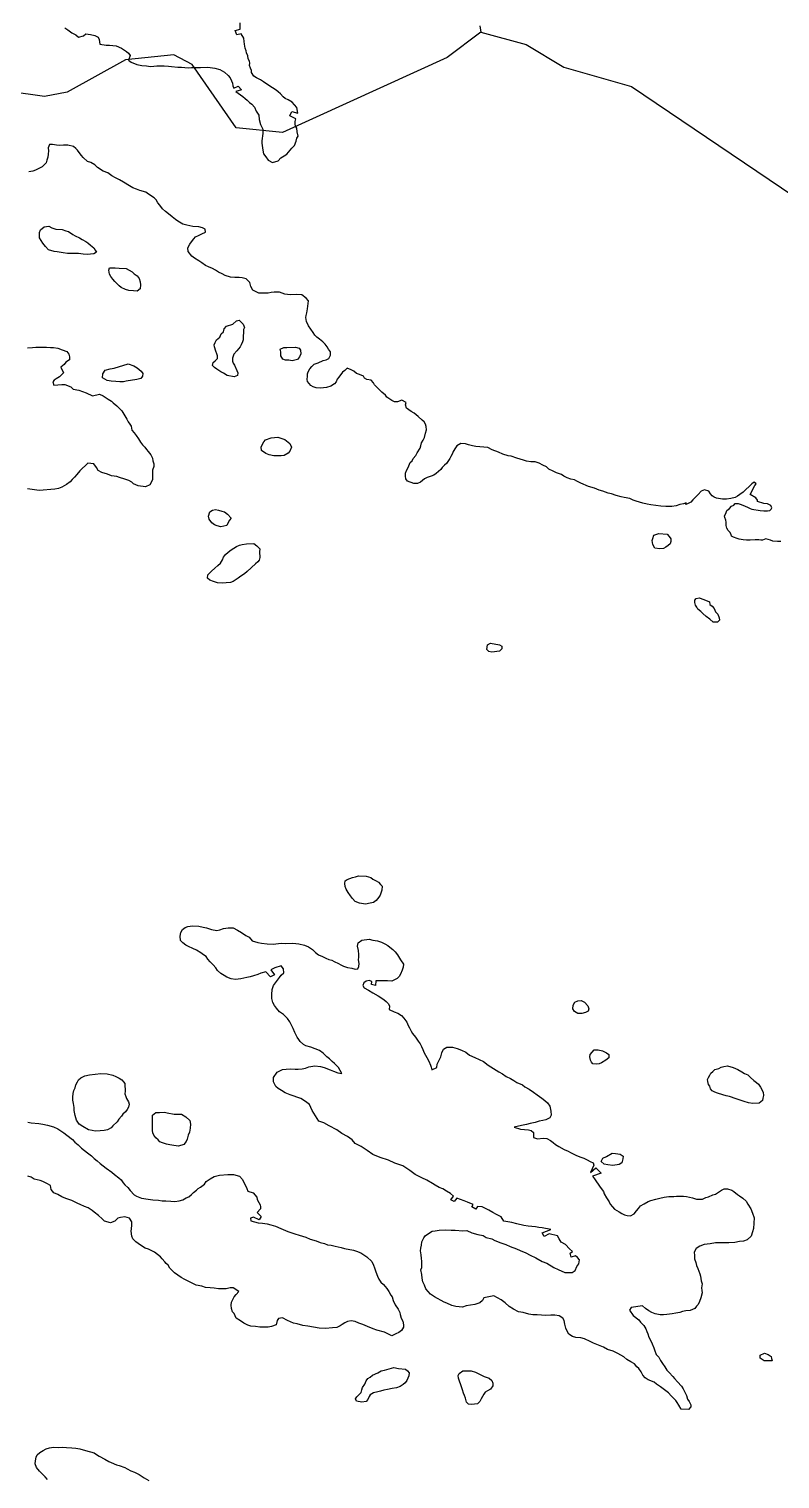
# Model space of a CAD drawing. Header units: metres. Extents: x 13.21 to 19.52, y 42.14 to 46.62.
# Drawn here: x 15.6549 to 15.7316, y 43.6632 to 43.8114 of the extents above; entities that cross this region are included whole.
import ezdxf

# ---------------------------------------------------------------- set-up
doc = ezdxf.new("R2010")
doc.units = ezdxf.units.M
doc.header["$MEASUREMENT"] = 0
doc.layers.add('CESTE', color=5, linetype='Continuous')
doc.layers.add('hr', color=9, linetype='Continuous')

msp = doc.modelspace()

# ---------------------------------------------------------------- linework, layer by layer
at = {"layer": 'CESTE'}
msp.add_line((15.70094, 43.81172), (15.70105, 43.81105), dxfattribs=at)
for points in [[(15.70105, 43.81105), (15.69761, 43.80846), (15.68079, 43.8008), (15.67606, 43.80127), (15.67155, 43.80777), (15.66968, 43.80873), (15.66476, 43.80823), (15.6588, 43.80494), (15.65647, 43.80449), (15.64924, 43.80551), (15.64532, 43.80336), (15.64156, 43.80407)], [(15.70105, 43.81105), (15.70567, 43.80981), (15.70953, 43.80749), (15.71642, 43.80552), (15.73813, 43.79083), (15.763, 43.77898), (15.7711, 43.76994), (15.78167, 43.76535), (15.78418, 43.76499), (15.79051, 43.76763), (15.79782, 43.7687), (15.80494, 43.76719), (15.81731, 43.76708), (15.82539, 43.76286), (15.82772, 43.76245), (15.83268, 43.76299), (15.83702, 43.76471), (15.84446, 43.76612)]]:
    msp.add_lwpolyline(points, dxfattribs=at)
at = {"layer": 'hr'}
for points in [[(15.65855, 43.8115), (15.65887, 43.81129), (15.65927, 43.81099), (15.65966, 43.81079), (15.65994, 43.81056), (15.66045, 43.8107), (15.6607, 43.81088), (15.66117, 43.81083), (15.66162, 43.81072), (15.66194, 43.81056), (15.66206, 43.81031), (15.6621, 43.81006), (15.66213, 43.80983), (15.66276, 43.80974), (15.66311, 43.80973), (15.66378, 43.80965), (15.66435, 43.80942), (15.66486, 43.80908), (15.66505, 43.80891), (15.66524, 43.80867), (15.66505, 43.80821), (15.66534, 43.808), (15.66591, 43.80777), (15.66642, 43.80766), (15.66689, 43.80762), (15.6673, 43.80755), (15.66765, 43.80759), (15.66794, 43.80762), (15.66871, 43.80761), (15.66914, 43.80759), (15.66946, 43.80755), (15.6701, 43.80748), (15.67048, 43.8075), (15.67114, 43.80741), (15.67149, 43.80745), (15.67204, 43.80746), (15.67241, 43.80746), (15.67314, 43.80748), (15.67387, 43.80737), (15.67438, 43.80726), (15.67485, 43.80696), (15.67523, 43.80664), (15.67545, 43.80639), (15.67559, 43.80609), (15.67568, 43.80584), (15.67572, 43.80558), (15.67581, 43.80533), (15.67625, 43.80554), (15.6766, 43.80517), (15.67603, 43.80501), (15.67672, 43.80449), (15.67698, 43.80428), (15.67718, 43.80413), (15.6774, 43.80387), (15.67765, 43.80369), (15.67793, 43.80341), (15.6781, 43.80298), (15.67838, 43.80257), (15.67841, 43.80213), (15.67854, 43.80163), (15.67876, 43.80115), (15.67877, 43.8007), (15.67867, 43.79996), (15.67867, 43.79971), (15.67874, 43.79925), (15.67876, 43.79902), (15.67883, 43.79863), (15.67909, 43.79831), (15.67933, 43.79799), (15.67975, 43.79774), (15.68035, 43.7979), (15.6806, 43.79822), (15.68096, 43.79843), (15.68124, 43.79861), (15.68139, 43.7988), (15.68175, 43.79921), (15.682, 43.79948), (15.68219, 43.79992), (15.68226, 43.80022), (15.68238, 43.80044), (15.68229, 43.80088), (15.68226, 43.80124), (15.68212, 43.80147), (15.68206, 43.8017), (15.68209, 43.80193), (15.68215, 43.80222), (15.68152, 43.8025), (15.68174, 43.80294), (15.68235, 43.80278), (15.68225, 43.80337), (15.68178, 43.8039), (15.68136, 43.80415), (15.68107, 43.80428), (15.68085, 43.80447), (15.68057, 43.80476), (15.68035, 43.80495), (15.68012, 43.80515), (15.67977, 43.80538), (15.67917, 43.80575), (15.67885, 43.806), (15.67853, 43.80618), (15.67813, 43.80639), (15.67784, 43.80657), (15.67761, 43.80694), (15.67761, 43.80715), (15.67752, 43.80737), (15.67742, 43.80764), (15.67746, 43.80788), (15.67742, 43.8081), (15.67729, 43.80833), (15.67723, 43.80863), (15.6771, 43.80895), (15.67708, 43.80916), (15.67698, 43.80941), (15.67691, 43.80982), (15.67688, 43.81009), (15.67682, 43.81045), (15.67656, 43.8109), (15.67611, 43.81078), (15.67596, 43.81122), (15.67647, 43.81137), (15.67646, 43.81202)], [(15.73169, 43.75903), (15.73132, 43.75903), (15.73085, 43.75907), (15.73062, 43.75917), (15.73015, 43.75931), (15.72981, 43.75915), (15.72962, 43.75915), (15.72944, 43.75918), (15.72906, 43.75918), (15.72854, 43.75915), (15.72816, 43.75916), (15.72783, 43.75919), (15.72741, 43.75926), (15.72722, 43.75933), (15.72684, 43.75947), (15.72665, 43.75958), (15.72661, 43.75975), (15.72647, 43.75999), (15.72629, 43.76016), (15.72615, 43.7604), (15.7261, 43.76067), (15.72611, 43.76101), (15.72606, 43.76122), (15.72597, 43.76146), (15.72593, 43.76163), (15.72607, 43.7619), (15.72617, 43.76218), (15.72645, 43.76241), (15.72665, 43.76262), (15.72688, 43.76275), (15.72703, 43.76289), (15.72731, 43.76289), (15.72754, 43.76285), (15.72797, 43.76268), (15.72834, 43.7625), (15.72853, 43.7624), (15.72872, 43.76233), (15.72957, 43.76219), (15.72994, 43.76215), (15.73032, 43.76215), (15.73055, 43.76218), (15.7307, 43.76232), (15.73075, 43.76246), (15.73066, 43.7627), (15.73052, 43.76276), (15.73033, 43.76287), (15.72995, 43.7629), (15.72929, 43.76311), (15.72929, 43.76325), (15.72911, 43.76349), (15.72854, 43.76382), (15.72902, 43.76473), (15.72915, 43.76491), (15.72895, 43.76507), (15.7287, 43.76493), (15.72782, 43.76405), (15.72749, 43.76384), (15.72724, 43.76365), (15.72702, 43.76352), (15.72658, 43.76342), (15.72613, 43.76334), (15.72572, 43.76336), (15.72512, 43.76345), (15.72487, 43.76354), (15.72465, 43.7637), (15.72451, 43.76391), (15.72433, 43.76416), (15.72389, 43.7643), (15.72354, 43.76418), (15.72325, 43.76381), (15.72297, 43.76354), (15.72268, 43.76329), (15.72249, 43.76305), (15.7222, 43.76289), (15.72199, 43.76282), (15.72201, 43.76298), (15.72172, 43.76288), (15.72137, 43.76282), (15.72098, 43.76268), (15.72055, 43.76261), (15.71994, 43.76259), (15.71943, 43.76265), (15.7189, 43.7627), (15.71839, 43.76277), (15.71804, 43.76284), (15.7176, 43.76293), (15.7169, 43.76316), (15.71658, 43.76325), (15.71624, 43.76341), (15.71567, 43.76351), (15.71538, 43.76359), (15.71487, 43.76373), (15.71437, 43.76389), (15.71404, 43.76396), (15.7135, 43.76417), (15.71313, 43.76428), (15.71265, 43.76446), (15.71205, 43.76465), (15.71125, 43.76497), (15.71084, 43.76519), (15.7106, 43.76531), (15.71024, 43.7654), (15.70987, 43.76553), (15.70951, 43.7657), (15.70926, 43.76586), (15.70875, 43.76603), (15.70841, 43.7662), (15.70799, 43.76643), (15.70773, 43.76665), (15.70738, 43.76684), (15.707, 43.76704), (15.70659, 43.76718), (15.70615, 43.76718), (15.70571, 43.76722), (15.70539, 43.76732), (15.70504, 43.76743), (15.7047, 43.76754), (15.70412, 43.76773), (15.70383, 43.76779), (15.7033, 43.76793), (15.70285, 43.76814), (15.70219, 43.76839), (15.70174, 43.76862), (15.70054, 43.76873), (15.70019, 43.76881), (15.69978, 43.76889), (15.69946, 43.76901), (15.69899, 43.76903), (15.69858, 43.7688), (15.69845, 43.76859), (15.69822, 43.76821), (15.69813, 43.768), (15.69797, 43.76772), (15.69788, 43.7675), (15.69775, 43.76729), (15.69753, 43.76699), (15.69734, 43.76681), (15.69709, 43.76658), (15.69696, 43.76638), (15.69673, 43.76619), (15.69646, 43.76597), (15.69623, 43.76581), (15.69598, 43.76569), (15.69557, 43.76558), (15.69528, 43.76543), (15.69487, 43.76507), (15.69458, 43.76495), (15.69421, 43.76495), (15.69354, 43.76518), (15.69338, 43.76541), (15.69335, 43.76569), (15.69335, 43.76599), (15.69344, 43.76628), (15.69359, 43.76651), (15.6937, 43.76674), (15.69382, 43.76708), (15.69401, 43.76727), (15.69414, 43.76752), (15.69439, 43.76782), (15.69454, 43.76809), (15.69484, 43.76855), (15.6949, 43.7688), (15.69499, 43.7691), (15.69516, 43.76939), (15.69528, 43.76965), (15.6954, 43.7701), (15.6955, 43.77043), (15.69547, 43.77077), (15.6954, 43.77102), (15.69524, 43.77125), (15.69506, 43.77143), (15.69464, 43.77179), (15.69445, 43.77196), (15.69423, 43.77212), (15.69391, 43.7723), (15.69343, 43.77265), (15.69333, 43.77299), (15.6934, 43.77321), (15.69296, 43.77347), (15.69252, 43.77331), (15.69223, 43.7733), (15.69195, 43.77344), (15.69143, 43.77376), (15.69131, 43.77396), (15.69093, 43.77429), (15.69058, 43.77463), (15.69017, 43.77504), (15.69007, 43.77525), (15.68985, 43.7755), (15.6894, 43.77557), (15.68916, 43.7757), (15.68906, 43.77591), (15.68865, 43.77607), (15.68835, 43.7762), (15.68807, 43.77643), (15.68779, 43.77655), (15.68738, 43.77673), (15.68715, 43.77648), (15.68691, 43.77633), (15.68654, 43.77582), (15.68637, 43.7756), (15.68628, 43.77535), (15.68609, 43.77512), (15.68572, 43.77488), (15.68529, 43.77475), (15.68467, 43.7747), (15.68422, 43.77472), (15.6839, 43.77481), (15.68366, 43.77495), (15.68334, 43.77537), (15.6833, 43.77557), (15.68333, 43.77592), (15.68333, 43.77617), (15.68342, 43.77637), (15.68359, 43.77665), (15.68378, 43.7769), (15.68403, 43.77713), (15.68444, 43.77727), (15.68492, 43.77752), (15.68523, 43.77759), (15.68551, 43.77772), (15.6857, 43.77807), (15.68567, 43.77839), (15.68549, 43.77867), (15.68533, 43.77892), (15.68513, 43.77919), (15.68491, 43.77944), (15.68457, 43.77969), (15.68428, 43.7799), (15.68409, 43.78012), (15.68393, 43.78038), (15.68367, 43.78072), (15.68345, 43.78106), (15.68323, 43.7815), (15.68316, 43.78191), (15.68319, 43.78212), (15.68326, 43.78237), (15.68332, 43.78278), (15.68339, 43.78335), (15.68344, 43.7836), (15.6832, 43.7839), (15.68276, 43.78422), (15.68218, 43.78427), (15.68161, 43.78422), (15.68129, 43.78426), (15.68101, 43.78431), (15.68047, 43.78449), (15.67993, 43.78451), (15.67964, 43.78447), (15.67933, 43.7844), (15.67901, 43.78438), (15.67835, 43.7844), (15.67774, 43.7847), (15.67755, 43.78509), (15.67745, 43.78547), (15.67707, 43.78586), (15.67666, 43.78596), (15.67634, 43.78598), (15.67593, 43.786), (15.67546, 43.78604), (15.67491, 43.78621), (15.67461, 43.78636), (15.67425, 43.78655), (15.67394, 43.78673), (15.67364, 43.78691), (15.67321, 43.78709), (15.67291, 43.78721), (15.67253, 43.78751), (15.67225, 43.78769), (15.6718, 43.78798), (15.67152, 43.78817), (15.67114, 43.78865), (15.67111, 43.78901), (15.67133, 43.78941), (15.67149, 43.78963), (15.67174, 43.78995), (15.6719, 43.79014), (15.67221, 43.79028), (15.67256, 43.79046), (15.67291, 43.79062), (15.67288, 43.79094), (15.6726, 43.79107), (15.67225, 43.79117), (15.67162, 43.79119), (15.67133, 43.79128), (15.67101, 43.79133), (15.67062, 43.79144), (15.67009, 43.79174), (15.66987, 43.79192), (15.66951, 43.79219), (15.66913, 43.79249), (15.66883, 43.79274), (15.66853, 43.79302), (15.66827, 43.79339), (15.66805, 43.79364), (15.66789, 43.79393), (15.66767, 43.79414), (15.66711, 43.7945), (15.66682, 43.79471), (15.66621, 43.79487), (15.66587, 43.79503), (15.66548, 43.79517), (15.66516, 43.79535), (15.66456, 43.79574), (15.66415, 43.79598), (15.66371, 43.79617), (15.66336, 43.79638), (15.66294, 43.79668), (15.66247, 43.79686), (15.6619, 43.79725), (15.66161, 43.79749), (15.6612, 43.79775), (15.66088, 43.79786), (15.66044, 43.79825), (15.66025, 43.79846), (15.66002, 43.79877), (15.65986, 43.79901), (15.65968, 43.79919), (15.65942, 43.79937), (15.65885, 43.79951), (15.65841, 43.79951), (15.65803, 43.79949), (15.6577, 43.79953), (15.6573, 43.79957), (15.65698, 43.79957), (15.65686, 43.79923), (15.65689, 43.79893), (15.65685, 43.79859), (15.6568, 43.7983), (15.65673, 43.798), (15.65663, 43.79772), (15.65648, 43.79753), (15.65625, 43.79731), (15.65584, 43.7971), (15.65555, 43.79696), (15.65528, 43.79685), (15.65487, 43.79678)], [(15.65473, 43.77882), (15.65524, 43.77884), (15.65559, 43.77889), (15.65616, 43.77889), (15.65669, 43.77889), (15.65708, 43.77884), (15.6574, 43.77884), (15.65784, 43.77878), (15.65828, 43.77862), (15.65876, 43.77844), (15.65895, 43.77816), (15.65904, 43.7779), (15.65903, 43.77758), (15.65864, 43.77736), (15.6585, 43.77711), (15.65815, 43.77683), (15.65842, 43.77626), (15.658, 43.77585), (15.65765, 43.77566), (15.65746, 43.7755), (15.65734, 43.77532), (15.65743, 43.775), (15.65825, 43.77505), (15.65854, 43.77507), (15.65915, 43.77484), (15.6594, 43.77459), (15.65997, 43.7745), (15.66036, 43.77436), (15.66073, 43.7742), (15.66137, 43.7739), (15.66209, 43.77407), (15.66245, 43.77391), (15.66297, 43.77357), (15.66332, 43.77336), (15.6635, 43.77318), (15.66386, 43.7729), (15.6641, 43.77263), (15.66436, 43.77236), (15.66458, 43.77203), (15.66487, 43.77153), (15.66503, 43.77125), (15.66519, 43.771), (15.66531, 43.7708), (15.66541, 43.77039), (15.66564, 43.77013), (15.66582, 43.76986), (15.66608, 43.76952), (15.66628, 43.76918), (15.6665, 43.7689), (15.66672, 43.76867), (15.6669, 43.76843), (15.66706, 43.76822), (15.66735, 43.76789), (15.66751, 43.76755), (15.66755, 43.76728), (15.66764, 43.76695), (15.66764, 43.7667), (15.66751, 43.7663), (15.66751, 43.76602), (15.66752, 43.76581), (15.66751, 43.76533), (15.66723, 43.76483), (15.66678, 43.76462), (15.66605, 43.76471), (15.66558, 43.76492), (15.66539, 43.76508), (15.6651, 43.76526), (15.66469, 43.76538), (15.66412, 43.76558), (15.66386, 43.76565), (15.66333, 43.76574), (15.66291, 43.76592), (15.66232, 43.76609), (15.66196, 43.76629), (15.66178, 43.76658), (15.66152, 43.76695), (15.66089, 43.76702), (15.66008, 43.76624), (15.65979, 43.76587), (15.65954, 43.7656), (15.65929, 43.76537), (15.6591, 43.76511), (15.65873, 43.76485), (15.65825, 43.76459), (15.6579, 43.76443), (15.65752, 43.76438), (15.65594, 43.76424), (15.65473, 43.7644)], [(15.65476, 43.69969), (15.65511, 43.69963), (15.6559, 43.69958), (15.65629, 43.6995), (15.65679, 43.6994), (15.65739, 43.69924), (15.65783, 43.69901), (15.65815, 43.69883), (15.65844, 43.6986), (15.65876, 43.69839), (15.65932, 43.69794), (15.65958, 43.69767), (15.65992, 43.69737), (15.66024, 43.69705), (15.66056, 43.69682), (15.66088, 43.69657), (15.66126, 43.69627), (15.66155, 43.696), (15.66187, 43.69575), (15.66215, 43.69549), (15.66247, 43.69524), (15.66277, 43.69499), (15.66335, 43.6946), (15.66364, 43.69435), (15.66408, 43.694), (15.6643, 43.69382), (15.66452, 43.69351), (15.66468, 43.6933), (15.665, 43.69303), (15.66522, 43.69273), (15.66564, 43.69227), (15.66586, 43.69213), (15.66639, 43.69195), (15.66706, 43.69182), (15.66754, 43.69177), (15.66813, 43.69172), (15.66848, 43.69167), (15.66887, 43.69165), (15.66937, 43.69163), (15.66978, 43.69161), (15.67023, 43.69166), (15.6706, 43.69175), (15.67095, 43.69196), (15.6712, 43.69207), (15.67149, 43.6923), (15.67168, 43.6925), (15.67199, 43.69276), (15.67218, 43.69294), (15.6724, 43.69307), (15.67282, 43.69338), (15.67298, 43.69363), (15.67338, 43.69392), (15.67379, 43.69415), (15.67434, 43.6943), (15.67519, 43.69436), (15.67579, 43.69434), (15.6764, 43.6942), (15.67668, 43.69386), (15.6768, 43.69361), (15.67696, 43.69331), (15.67715, 43.69292), (15.67725, 43.69265), (15.6778, 43.69249), (15.67815, 43.69203), (15.6782, 43.6918), (15.67837, 43.69148), (15.67849, 43.69126), (15.67852, 43.69105), (15.67852, 43.69084), (15.67821, 43.69047), (15.67861, 43.69007), (15.6784, 43.68974), (15.67783, 43.68999), (15.6775, 43.6899), (15.67754, 43.68962), (15.67792, 43.68951), (15.67831, 43.68942), (15.67874, 43.68937), (15.67922, 43.68931), (15.67959, 43.68921), (15.68008, 43.68908), (15.68061, 43.68883), (15.68133, 43.68853), (15.68204, 43.68828), (15.68248, 43.68814), (15.68315, 43.68794), (15.68362, 43.68776), (15.68423, 43.68758), (15.68463, 43.68741), (15.68508, 43.6873), (15.68539, 43.68718), (15.68575, 43.68712), (15.68615, 43.68702), (15.68679, 43.68688), (15.68713, 43.6868), (15.68802, 43.68663), (15.68834, 43.68652), (15.68878, 43.68636), (15.68938, 43.68595), (15.68992, 43.68547), (15.69008, 43.68508), (15.69017, 43.68483), (15.69033, 43.6844), (15.6905, 43.68396), (15.69062, 43.68367), (15.69084, 43.68337), (15.6911, 43.6831), (15.69145, 43.68271), (15.69163, 43.68241), (15.69185, 43.68202), (15.69199, 43.68184), (15.69208, 43.68147), (15.6923, 43.68105), (15.69259, 43.6806), (15.69275, 43.68026), (15.69281, 43.68005), (15.6929, 43.67968), (15.69306, 43.67937), (15.69313, 43.679), (15.69315, 43.67875), (15.69294, 43.67843), (15.69265, 43.6782), (15.69234, 43.67808), (15.69195, 43.67788), (15.6912, 43.67824), (15.6912, 43.67824), (15.69041, 43.67845), (15.69005, 43.67858), (15.68948, 43.67884), (15.68898, 43.67902), (15.68857, 43.67918), (15.68819, 43.67934), (15.6878, 43.67941), (15.68743, 43.67934), (15.68714, 43.6792), (15.68689, 43.67902), (15.68667, 43.67888), (15.68632, 43.67874), (15.68589, 43.6787), (15.68518, 43.67863), (15.68452, 43.67867), (15.68338, 43.67886), (15.68287, 43.67892), (15.68227, 43.67911), (15.68192, 43.67917), (15.68129, 43.67943), (15.68079, 43.6797), (15.68038, 43.67965), (15.68025, 43.67943), (15.68012, 43.67901), (15.67967, 43.67881), (15.67933, 43.67876), (15.67847, 43.67876), (15.67804, 43.67881), (15.67755, 43.67885), (15.67724, 43.67897), (15.67682, 43.67915), (15.67648, 43.67942), (15.67604, 43.67969), (15.67584, 43.68015), (15.67566, 43.68034), (15.67559, 43.68066), (15.67553, 43.68102), (15.67558, 43.6813), (15.67571, 43.68157), (15.67584, 43.68186), (15.67606, 43.68208), (15.67632, 43.68239), (15.67575, 43.68277), (15.67543, 43.68276), (15.67502, 43.68269), (15.67426, 43.68269), (15.67381, 43.68274), (15.6734, 43.68276), (15.67293, 43.68281), (15.67255, 43.68296), (15.67198, 43.68306), (15.6717, 43.68317), (15.67128, 43.68338), (15.67081, 43.68362), (15.67043, 43.68383), (15.66976, 43.68431), (15.66928, 43.68477), (15.66909, 43.68509), (15.66891, 43.68525), (15.66878, 43.68543), (15.66849, 43.68575), (15.66831, 43.68596), (15.6677, 43.68641), (15.6671, 43.68673), (15.66675, 43.68682), (15.66627, 43.68712), (15.66581, 43.68749), (15.66551, 43.68779), (15.66541, 43.68806), (15.66532, 43.68856), (15.66535, 43.68879), (15.66541, 43.68918), (15.66538, 43.68952), (15.66516, 43.68989), (15.66469, 43.69003), (15.66424, 43.68996), (15.66396, 43.68989), (15.66365, 43.68957), (15.66323, 43.68943), (15.6626, 43.68959), (15.66235, 43.68984), (15.662, 43.69018), (15.66155, 43.69051), (15.66133, 43.69066), (15.66092, 43.69094), (15.66057, 43.69107), (15.66013, 43.69128), (15.65987, 43.69139), (15.65928, 43.69169), (15.65867, 43.69189), (15.65823, 43.69208), (15.65785, 43.69231), (15.65744, 43.69247), (15.65714, 43.69281), (15.65709, 43.69323), (15.6567, 43.69345), (15.65632, 43.69365), (15.65604, 43.69375), (15.65543, 43.69388), (15.65512, 43.69409), (15.65478, 43.6942)], [(15.65679, 43.6632), (15.65654, 43.66345), (15.65628, 43.66375), (15.65596, 43.66405), (15.65565, 43.66441), (15.65552, 43.6648), (15.65555, 43.6651), (15.65562, 43.66549), (15.65571, 43.66572), (15.65599, 43.66595), (15.65634, 43.66616), (15.65663, 43.66634), (15.657, 43.66643), (15.65739, 43.6665), (15.65792, 43.66648), (15.65831, 43.6665), (15.65871, 43.66647), (15.65928, 43.66644), (15.65969, 43.66639), (15.66008, 43.66632), (15.66065, 43.66616), (15.66156, 43.66591), (15.66178, 43.66575), (15.66206, 43.66559), (15.66264, 43.66527), (15.66303, 43.66504), (15.66327, 43.66493), (15.66384, 43.6647), (15.6641, 43.66461), (15.66467, 43.66441), (15.66491, 43.66429), (15.6653, 43.66408), (15.66568, 43.66394), (15.66616, 43.66369), (15.66667, 43.66338), (15.66713, 43.66308)]]:
    msp.add_lwpolyline(points, dxfattribs=at)
for points in [[(15.65693, 43.79125), (15.65721, 43.79107), (15.65763, 43.79095), (15.65829, 43.79091), (15.65865, 43.79077), (15.65894, 43.79068), (15.65938, 43.7904), (15.6596, 43.79026), (15.66005, 43.79006), (15.66033, 43.78989), (15.66071, 43.78969), (15.6609, 43.78953), (15.66118, 43.7893), (15.6615, 43.78903), (15.66166, 43.78878), (15.6618, 43.78857), (15.66151, 43.78841), (15.66084, 43.78836), (15.66043, 43.78839), (15.65996, 43.78846), (15.65963, 43.78846), (15.65884, 43.78845), (15.65837, 43.78852), (15.65776, 43.78861), (15.65745, 43.78866), (15.6569, 43.78882), (15.65658, 43.78916), (15.6563, 43.7895), (15.65614, 43.78976), (15.65598, 43.79006), (15.65595, 43.79031), (15.65595, 43.79058), (15.65608, 43.79087), (15.65643, 43.79118), (15.65693, 43.79125)], [(15.66481, 43.78691), (15.66544, 43.78659), (15.66564, 43.78638), (15.66594, 43.78615), (15.66614, 43.7859), (15.66626, 43.78556), (15.66627, 43.78526), (15.66626, 43.78485), (15.66595, 43.78461), (15.66557, 43.78462), (15.66509, 43.78466), (15.66475, 43.78477), (15.6643, 43.78496), (15.66411, 43.78514), (15.66366, 43.7856), (15.66344, 43.78583), (15.66325, 43.78611), (15.66313, 43.78633), (15.66303, 43.78675), (15.66312, 43.78697), (15.66369, 43.78697), (15.6641, 43.78695), (15.66481, 43.78691)], [(15.67572, 43.78124), (15.67607, 43.78156), (15.67635, 43.78163), (15.67676, 43.78124), (15.67689, 43.7809), (15.67679, 43.78067), (15.6768, 43.78035), (15.67677, 43.78003), (15.67677, 43.77964), (15.67668, 43.77941), (15.67657, 43.77912), (15.67645, 43.77891), (15.67611, 43.77852), (15.67582, 43.77815), (15.67566, 43.77776), (15.67566, 43.77746), (15.67576, 43.77724), (15.67588, 43.77705), (15.67611, 43.77651), (15.67621, 43.77627), (15.6762, 43.776), (15.67585, 43.77584), (15.67512, 43.776), (15.67474, 43.77621), (15.67449, 43.77636), (15.67407, 43.77664), (15.67383, 43.7768), (15.67363, 43.77701), (15.6737, 43.77731), (15.67392, 43.77747), (15.67413, 43.77772), (15.67414, 43.77799), (15.67408, 43.77819), (15.67398, 43.77847), (15.67385, 43.77891), (15.67382, 43.77911), (15.67392, 43.77937), (15.67404, 43.77963), (15.67438, 43.77991), (15.67451, 43.78025), (15.67474, 43.78046), (15.67483, 43.78075), (15.67505, 43.78101), (15.67572, 43.78124)], [(15.68212, 43.77889), (15.68247, 43.77877), (15.68263, 43.77857), (15.68266, 43.77821), (15.68251, 43.77788), (15.68232, 43.77763), (15.68177, 43.77749), (15.68142, 43.77754), (15.68108, 43.77756), (15.68083, 43.77765), (15.6806, 43.77798), (15.6806, 43.77841), (15.68054, 43.77866), (15.68092, 43.77885), (15.68124, 43.77886), (15.68212, 43.77889)], [(15.66482, 43.7754), (15.66453, 43.77535), (15.66418, 43.77533), (15.66375, 43.77537), (15.6633, 43.7754), (15.66286, 43.77546), (15.66241, 43.77576), (15.66244, 43.77615), (15.66267, 43.77654), (15.66317, 43.77666), (15.66358, 43.77673), (15.66501, 43.77719), (15.6656, 43.77697), (15.66593, 43.77677), (15.66634, 43.77643), (15.66653, 43.77618), (15.6665, 43.7759), (15.66631, 43.77567), (15.66592, 43.77556), (15.66482, 43.7754)], [(15.68152, 43.76902), (15.68169, 43.76865), (15.68152, 43.76826), (15.68137, 43.76804), (15.68096, 43.76782), (15.68064, 43.76778), (15.68026, 43.76776), (15.67988, 43.76778), (15.67941, 43.76787), (15.67909, 43.76801), (15.67864, 43.76833), (15.67861, 43.76869), (15.67889, 43.76922), (15.67905, 43.7694), (15.67963, 43.76963), (15.68029, 43.76968), (15.68073, 43.76956), (15.68102, 43.76945), (15.68152, 43.76902)], [(15.67553, 43.7614), (15.67536, 43.7612), (15.67524, 43.76097), (15.67508, 43.76067), (15.67447, 43.76051), (15.6741, 43.76062), (15.67384, 43.76074), (15.67356, 43.76094), (15.6733, 43.76129), (15.67321, 43.76161), (15.67336, 43.76207), (15.67362, 43.76223), (15.67394, 43.76229), (15.67426, 43.76223), (15.67457, 43.76212), (15.67485, 43.76204), (15.67517, 43.76182), (15.67553, 43.7614)], [(15.67718, 43.75596), (15.67689, 43.75573), (15.67654, 43.75548), (15.67627, 43.75527), (15.67575, 43.75495), (15.67547, 43.75484), (15.67503, 43.75481), (15.67468, 43.75477), (15.67414, 43.75481), (15.67373, 43.75493), (15.67335, 43.75508), (15.67312, 43.75529), (15.67315, 43.75562), (15.67354, 43.75598), (15.67386, 43.7563), (15.67417, 43.75656), (15.67446, 43.75682), (15.67465, 43.75715), (15.67474, 43.75743), (15.67496, 43.75769), (15.67522, 43.75793), (15.67553, 43.75818), (15.67607, 43.75852), (15.67638, 43.75864), (15.67666, 43.75873), (15.67711, 43.75877), (15.67785, 43.75882), (15.67815, 43.75859), (15.67847, 43.75829), (15.67844, 43.75797), (15.67847, 43.75738), (15.67839, 43.75712), (15.67826, 43.75695), (15.67803, 43.75674), (15.67718, 43.75596)], [(15.72008, 43.75977), (15.72028, 43.75953), (15.72043, 43.7593), (15.72043, 43.75903), (15.72037, 43.7588), (15.72018, 43.75861), (15.71993, 43.75846), (15.71968, 43.75832), (15.71933, 43.75828), (15.71882, 43.75836), (15.71859, 43.75873), (15.71853, 43.75912), (15.7186, 43.75933), (15.71872, 43.75967), (15.71922, 43.75985), (15.72008, 43.75977)], [(15.7244, 43.75285), (15.72443, 43.75258), (15.72468, 43.75242), (15.72488, 43.75217), (15.725, 43.75185), (15.72526, 43.7516), (15.72538, 43.75121), (15.72541, 43.751), (15.72522, 43.7508), (15.72475, 43.7508), (15.72443, 43.75109), (15.72405, 43.75137), (15.72371, 43.75166), (15.72349, 43.75187), (15.72319, 43.75212), (15.72309, 43.75233), (15.72297, 43.75253), (15.72291, 43.75278), (15.7229, 43.75302), (15.72303, 43.75319), (15.72332, 43.75326), (15.72382, 43.75311), (15.7244, 43.75285)], [(15.70295, 43.74847), (15.70317, 43.74833), (15.70318, 43.74806), (15.70293, 43.74783), (15.70215, 43.74772), (15.70184, 43.74778), (15.70165, 43.74799), (15.70172, 43.74847), (15.70203, 43.74864), (15.70295, 43.74847)], [(15.68933, 43.72483), (15.68981, 43.72469), (15.69, 43.72453), (15.69034, 43.72437), (15.69057, 43.72421), (15.6908, 43.72398), (15.69095, 43.7238), (15.69092, 43.72341), (15.69074, 43.7229), (15.69061, 43.7227), (15.69035, 43.72234), (15.69007, 43.72215), (15.68975, 43.72206), (15.68927, 43.72196), (15.68864, 43.72208), (15.6882, 43.72224), (15.68792, 43.72256), (15.68772, 43.72281), (15.6875, 43.72315), (15.68728, 43.72352), (15.68718, 43.72377), (15.68715, 43.72407), (15.68718, 43.72437), (15.6874, 43.7245), (15.68794, 43.72469), (15.68823, 43.72478), (15.68854, 43.72487), (15.68933, 43.72483)], [(15.67769, 43.71823), (15.67826, 43.71804), (15.67864, 43.71798), (15.67921, 43.71791), (15.67984, 43.71789), (15.68064, 43.71798), (15.68105, 43.71795), (15.68184, 43.71798), (15.68244, 43.71791), (15.68304, 43.71777), (15.68345, 43.71763), (15.68383, 43.71734), (15.68415, 43.71704), (15.68447, 43.71679), (15.68488, 43.71661), (15.6852, 43.71647), (15.68551, 43.71631), (15.68583, 43.71624), (15.68605, 43.71611), (15.6865, 43.7159), (15.68675, 43.71579), (15.687, 43.71565), (15.68741, 43.71551), (15.68786, 43.71542), (15.6882, 43.71533), (15.68849, 43.71537), (15.68859, 43.7156), (15.68862, 43.7159), (15.68855, 43.71627), (15.68859, 43.71657), (15.68858, 43.71684), (15.68855, 43.71723), (15.68843, 43.71769), (15.68852, 43.71801), (15.68887, 43.7183), (15.68965, 43.7184), (15.69001, 43.71831), (15.69048, 43.71821), (15.69089, 43.71808), (15.69124, 43.71792), (15.69153, 43.71776), (15.69175, 43.71757), (15.69204, 43.71735), (15.6923, 43.71712), (15.69254, 43.71678), (15.69283, 43.71629), (15.69315, 43.71584), (15.69312, 43.71554), (15.69302, 43.71522), (15.69283, 43.71483), (15.6927, 43.7146), (15.69249, 43.71438), (15.69222, 43.71423), (15.69195, 43.71412), (15.6915, 43.71414), (15.69032, 43.71415), (15.69027, 43.71366), (15.68986, 43.71375), (15.68989, 43.71408), (15.68963, 43.71417), (15.68932, 43.7141), (15.68909, 43.71394), (15.689, 43.71366), (15.68913, 43.71341), (15.68957, 43.71318), (15.69001, 43.7129), (15.69056, 43.7126), (15.69094, 43.71236), (15.69116, 43.7122), (15.69138, 43.71204), (15.6916, 43.71179), (15.6917, 43.71154), (15.69169, 43.71121), (15.6922, 43.71097), (15.69255, 43.71085), (15.69293, 43.7106), (15.69318, 43.71032), (15.69347, 43.70993), (15.6936, 43.70957), (15.69376, 43.70934), (15.69391, 43.70899), (15.69407, 43.70875), (15.69435, 43.70838), (15.69465, 43.70799), (15.69483, 43.70772), (15.69499, 43.70742), (15.69512, 43.70712), (15.69525, 43.70678), (15.69553, 43.70632), (15.69573, 43.70593), (15.69591, 43.70554), (15.69598, 43.70533), (15.69603, 43.70504), (15.69655, 43.70527), (15.69658, 43.70564), (15.69679, 43.70602), (15.69696, 43.70636), (15.69705, 43.70678), (15.69721, 43.70716), (15.69755, 43.70738), (15.69816, 43.70737), (15.69863, 43.70722), (15.69908, 43.70705), (15.69952, 43.70685), (15.69987, 43.70653), (15.70043, 43.70632), (15.7013, 43.70589), (15.7018, 43.70552), (15.70234, 43.70518), (15.70287, 43.70486), (15.70326, 43.70465), (15.70361, 43.70438), (15.70406, 43.70415), (15.7044, 43.70397), (15.70472, 43.70376), (15.70529, 43.70351), (15.70553, 43.7033), (15.70598, 43.70308), (15.70642, 43.70276), (15.70678, 43.7025), (15.70728, 43.70216), (15.70757, 43.70193), (15.70785, 43.70166), (15.70808, 43.70134), (15.7082, 43.70084), (15.70821, 43.70043), (15.70808, 43.70015), (15.70769, 43.69994), (15.70738, 43.69987), (15.70699, 43.69979), (15.70658, 43.69967), (15.70609, 43.69957), (15.7057, 43.69946), (15.70519, 43.69937), (15.70444, 43.6992), (15.7051, 43.69898), (15.70551, 43.69896), (15.70589, 43.69891), (15.70618, 43.69885), (15.70643, 43.69864), (15.70643, 43.69838), (15.7064, 43.69813), (15.70681, 43.698), (15.70741, 43.69806), (15.70779, 43.69802), (15.70814, 43.69782), (15.70843, 43.69763), (15.70868, 43.69741), (15.709, 43.6972), (15.70954, 43.6969), (15.70995, 43.69674), (15.71019, 43.69661), (15.71074, 43.69633), (15.71114, 43.69617), (15.71156, 43.69603), (15.71189, 43.69585), (15.71219, 43.69569), (15.71251, 43.69556), (15.71257, 43.69532), (15.71223, 43.69455), (15.71279, 43.69502), (15.71333, 43.69448), (15.71245, 43.69418), (15.71264, 43.69391), (15.71322, 43.69306), (15.71356, 43.69261), (15.71362, 43.69237), (15.71387, 43.69197), (15.71413, 43.69155), (15.71423, 43.69132), (15.71448, 43.69104), (15.7147, 43.69082), (15.71515, 43.69054), (15.71543, 43.69036), (15.71571, 43.69023), (15.716, 43.69018), (15.71632, 43.69013), (15.71669, 43.69034), (15.71692, 43.69064), (15.71714, 43.69089), (15.71736, 43.69114), (15.71771, 43.69137), (15.71812, 43.69158), (15.7184, 43.69169), (15.71891, 43.69185), (15.71932, 43.69194), (15.71977, 43.69204), (15.72024, 43.69211), (15.72075, 43.6921), (15.72103, 43.69213), (15.72134, 43.69213), (15.72173, 43.69215), (15.72205, 43.6921), (15.72264, 43.69196), (15.72305, 43.69185), (15.72368, 43.69185), (15.72403, 43.69199), (15.72429, 43.69206), (15.72473, 43.69227), (15.72499, 43.69235), (15.72531, 43.69254), (15.72562, 43.69275), (15.72588, 43.69288), (15.72623, 43.69289), (15.72666, 43.69275), (15.72688, 43.69261), (15.72724, 43.69231), (15.72746, 43.69218), (15.7278, 43.69195), (15.72812, 43.69162), (15.72832, 43.69132), (15.7286, 43.69085), (15.72879, 43.69039), (15.72895, 43.68993), (15.72888, 43.68885), (15.72879, 43.68851), (15.72864, 43.68804), (15.72825, 43.68769), (15.72787, 43.68753), (15.72746, 43.6875), (15.72698, 43.68742), (15.72638, 43.68737), (15.72553, 43.68737), (15.72499, 43.68737), (15.72445, 43.68728), (15.72385, 43.6872), (15.7234, 43.68704), (15.72303, 43.68679), (15.72284, 43.68641), (15.72285, 43.68607), (15.72287, 43.68574), (15.723, 43.68537), (15.72306, 43.68506), (15.72319, 43.68476), (15.72341, 43.68419), (15.72348, 43.68396), (15.72353, 43.6835), (15.72363, 43.6832), (15.72357, 43.68279), (15.7236, 43.68252), (15.72363, 43.68225), (15.72351, 43.68174), (15.72338, 43.68139), (15.72322, 43.68108), (15.72307, 43.68089), (15.7229, 43.68067), (15.72243, 43.68045), (15.72198, 43.68041), (15.72164, 43.68037), (15.72136, 43.68025), (15.72094, 43.68018), (15.72057, 43.68011), (15.72003, 43.68005), (15.71968, 43.68002), (15.71934, 43.68002), (15.71885, 43.68012), (15.71851, 43.68025), (15.71819, 43.68043), (15.71787, 43.68068), (15.71756, 43.68092), (15.71638, 43.68075), (15.71623, 43.6805), (15.71661, 43.67995), (15.71717, 43.67951), (15.71734, 43.67926), (15.71769, 43.67894), (15.71788, 43.6786), (15.71798, 43.6783), (15.7181, 43.67808), (15.71819, 43.67773), (15.71841, 43.67735), (15.71854, 43.67705), (15.7187, 43.67666), (15.71876, 43.67645), (15.71895, 43.67597), (15.71921, 43.67568), (15.71939, 43.67535), (15.71959, 43.67503), (15.71984, 43.67469), (15.72003, 43.67437), (15.72028, 43.67412), (15.72064, 43.67373), (15.72082, 43.67352), (15.72114, 43.67318), (15.72152, 43.67274), (15.72171, 43.67247), (15.72187, 43.6721), (15.72205, 43.67176), (15.72216, 43.6714), (15.72232, 43.67116), (15.7225, 43.67082), (15.72247, 43.67061), (15.72225, 43.67035), (15.72149, 43.67037), (15.72127, 43.67078), (15.72108, 43.67106), (15.72096, 43.67126), (15.72073, 43.67149), (15.72048, 43.67174), (15.7202, 43.67206), (15.71978, 43.67236), (15.7194, 43.67265), (15.71899, 43.67293), (15.71873, 43.67313), (15.71813, 43.67336), (15.71782, 43.67359), (15.71759, 43.67387), (15.71741, 43.67421), (15.71719, 43.67453), (15.71697, 43.67471), (15.71673, 43.67501), (15.71636, 43.67522), (15.71595, 43.67544), (15.71563, 43.67572), (15.71504, 43.67606), (15.71455, 43.67631), (15.71399, 43.67649), (15.71357, 43.6767), (15.71322, 43.67684), (15.71256, 43.67711), (15.71219, 43.6773), (15.71164, 43.67757), (15.71126, 43.67768), (15.71075, 43.67771), (15.71041, 43.67782), (15.71002, 43.67805), (15.70981, 43.67842), (15.70971, 43.67867), (15.70961, 43.67908), (15.70956, 43.67944), (15.7094, 43.67967), (15.70904, 43.67993), (15.7086, 43.67997), (15.70819, 43.67997), (15.70765, 43.67994), (15.70724, 43.67999), (15.7068, 43.68001), (15.70635, 43.68001), (15.70594, 43.68008), (15.70537, 43.68025), (15.7049, 43.68034), (15.70436, 43.68058), (15.70394, 43.68086), (15.70354, 43.68123), (15.7031, 43.68155), (15.70237, 43.68196), (15.70135, 43.68177), (15.7012, 43.68148), (15.70095, 43.68124), (15.70044, 43.68109), (15.69999, 43.68102), (15.69955, 43.68095), (15.69917, 43.68081), (15.6985, 43.68088), (15.69807, 43.68097), (15.69758, 43.6812), (15.69728, 43.68131), (15.69631, 43.68184), (15.69591, 43.68214), (15.69541, 43.68268), (15.69527, 43.68305), (15.69512, 43.6834), (15.69505, 43.68376), (15.69501, 43.68415), (15.69492, 43.6846), (15.69502, 43.68484), (15.69501, 43.68518), (15.69502, 43.6855), (15.69498, 43.68577), (15.69495, 43.68616), (15.69489, 43.68655), (15.69492, 43.68683), (15.69499, 43.68715), (15.69502, 43.68749), (15.69523, 43.68788), (15.69536, 43.68808), (15.69581, 43.6884), (15.69606, 43.68857), (15.69638, 43.68861), (15.69679, 43.68868), (15.69742, 43.6887), (15.69802, 43.68866), (15.6984, 43.68866), (15.6992, 43.68859), (15.69961, 43.68862), (15.70011, 43.68841), (15.70072, 43.68822), (15.70129, 43.68811), (15.70157, 43.68793), (15.70216, 43.68777), (15.70246, 43.68761), (15.70309, 43.68736), (15.7036, 43.6872), (15.70404, 43.68701), (15.70467, 43.68677), (15.70505, 43.6866), (15.70562, 43.68636), (15.70606, 43.68613), (15.70667, 43.68583), (15.7073, 43.68548), (15.70778, 43.68528), (15.7085, 43.68487), (15.70895, 43.68464), (15.70961, 43.68434), (15.71037, 43.68435), (15.71068, 43.68455), (15.71085, 43.68496), (15.71104, 43.68523), (15.71113, 43.68565), (15.71091, 43.68587), (15.71069, 43.68604), (15.71028, 43.68592), (15.71015, 43.68631), (15.7104, 43.68649), (15.71008, 43.68677), (15.70967, 43.68722), (15.70923, 43.68745), (15.70904, 43.68777), (15.70888, 43.68809), (15.70802, 43.68828), (15.70751, 43.68803), (15.70729, 43.68839), (15.70818, 43.68875), (15.7073, 43.68889), (15.70695, 43.68894), (15.70663, 43.689), (15.70588, 43.68907), (15.70543, 43.68916), (15.7047, 43.6893), (15.70419, 43.68946), (15.7034, 43.6896), (15.70312, 43.69003), (15.70264, 43.69026), (15.70226, 43.69047), (15.70185, 43.6907), (15.70159, 43.69085), (15.70118, 43.69104), (15.70071, 43.69108), (15.70052, 43.69081), (15.70011, 43.69104), (15.70027, 43.69129), (15.69966, 43.69152), (15.69932, 43.69168), (15.69897, 43.6918), (15.69859, 43.69193), (15.6983, 43.69159), (15.69798, 43.69177), (15.69823, 43.69213), (15.69793, 43.69241), (15.69754, 43.69266), (15.69716, 43.69289), (15.69678, 43.69301), (15.69637, 43.69325), (15.69609, 43.69343), (15.69551, 43.69376), (15.695, 43.69401), (15.69434, 43.69437), (15.69377, 43.69478), (15.69306, 43.69524), (15.69225, 43.69551), (15.69162, 43.69581), (15.69077, 43.6961), (15.69001, 43.69639), (15.68943, 43.69682), (15.6888, 43.69723), (15.6882, 43.69751), (15.68791, 43.69789), (15.68742, 43.69822), (15.68683, 43.69855), (15.68634, 43.69891), (15.68554, 43.69934), (15.685, 43.69964), (15.68449, 43.69981), (15.68414, 43.70034), (15.68382, 43.70091), (15.68354, 43.7015), (15.68312, 43.7018), (15.68266, 43.70212), (15.68157, 43.70251), (15.68106, 43.7027), (15.68069, 43.70293), (15.68033, 43.70313), (15.68009, 43.70336), (15.67986, 43.70381), (15.67986, 43.70425), (15.68024, 43.70482), (15.68078, 43.70508), (15.68116, 43.7051), (15.6816, 43.70514), (15.68208, 43.70512), (15.68237, 43.70512), (15.68278, 43.70516), (15.68312, 43.70521), (15.68347, 43.70537), (15.68407, 43.70544), (15.68468, 43.70538), (15.68505, 43.70528), (15.68565, 43.70506), (15.68598, 43.70492), (15.68642, 43.70475), (15.68685, 43.70467), (15.68651, 43.70528), (15.6861, 43.70569), (15.68584, 43.7059), (15.68559, 43.70617), (15.68531, 43.70638), (15.68493, 43.70674), (15.68457, 43.70702), (15.68413, 43.70718), (15.68366, 43.70736), (15.68318, 43.7075), (15.68293, 43.70764), (15.68259, 43.70795), (15.68245, 43.70814), (15.68227, 43.70839), (15.68204, 43.70885), (15.68188, 43.70926), (15.68172, 43.70953), (15.68153, 43.70995), (15.68128, 43.71029), (15.68087, 43.7107), (15.68049, 43.71097), (15.68017, 43.71134), (15.67998, 43.71162), (15.67981, 43.71194), (15.67969, 43.71235), (15.67969, 43.71276), (15.67972, 43.71324), (15.67985, 43.71365), (15.68048, 43.71447), (15.68066, 43.71471), (15.68093, 43.71496), (15.6809, 43.71535), (15.68064, 43.71567), (15.68, 43.71546), (15.67959, 43.71528), (15.67995, 43.71477), (15.67956, 43.71454), (15.67909, 43.71507), (15.67858, 43.71491), (15.67826, 43.71479), (15.67782, 43.71466), (15.67747, 43.71455), (15.67713, 43.71449), (15.67653, 43.71436), (15.67598, 43.71429), (15.67554, 43.71436), (15.6751, 43.71452), (15.67481, 43.71468), (15.6745, 43.71489), (15.67414, 43.71521), (15.67396, 43.71546), (15.6737, 43.71578), (15.67338, 43.71609), (15.67316, 43.71635), (15.67297, 43.71663), (15.67272, 43.71678), (15.67244, 43.71701), (15.67199, 43.71726), (15.67161, 43.71743), (15.67119, 43.71765), (15.67091, 43.71779), (15.6706, 43.71803), (15.67037, 43.71827), (15.67034, 43.71872), (15.6704, 43.71907), (15.67057, 43.71939), (15.67084, 43.71959), (15.67113, 43.71969), (15.6716, 43.71976), (15.67225, 43.71971), (15.67268, 43.71964), (15.67303, 43.71955), (15.67353, 43.71937), (15.67408, 43.71927), (15.67439, 43.71934), (15.67474, 43.71949), (15.67522, 43.71956), (15.67576, 43.71955), (15.6762, 43.71932), (15.67661, 43.71907), (15.67705, 43.71878), (15.67737, 43.7186), (15.67769, 43.71823)], [(15.71196, 43.71159), (15.71208, 43.71129), (15.71199, 43.71104), (15.71174, 43.71091), (15.71136, 43.71079), (15.71095, 43.71081), (15.7106, 43.71102), (15.71044, 43.71129), (15.71047, 43.71164), (15.71063, 43.71196), (15.71095, 43.71209), (15.7113, 43.71212), (15.71162, 43.71196), (15.71196, 43.71159)], [(15.71348, 43.70699), (15.71386, 43.70679), (15.71412, 43.70661), (15.71412, 43.70627), (15.71381, 43.70603), (15.71336, 43.70576), (15.71311, 43.70567), (15.71282, 43.70562), (15.71247, 43.70565), (15.71235, 43.70583), (15.71225, 43.70605), (15.71216, 43.70638), (15.71219, 43.70663), (15.7126, 43.7071), (15.71301, 43.70708), (15.71348, 43.70699)], [(15.72681, 43.7053), (15.72729, 43.70508), (15.7277, 43.70483), (15.72796, 43.70469), (15.7283, 43.70453), (15.72859, 43.70428), (15.72891, 43.70396), (15.72919, 43.70375), (15.72938, 43.70357), (15.7296, 43.70327), (15.72988, 43.70275), (15.72989, 43.70242), (15.72985, 43.70215), (15.72982, 43.7019), (15.72947, 43.70165), (15.72881, 43.7016), (15.72837, 43.70169), (15.72792, 43.7018), (15.72711, 43.70208), (15.72644, 43.70231), (15.72609, 43.7024), (15.72574, 43.70249), (15.7252, 43.70265), (15.72495, 43.70277), (15.72466, 43.70291), (15.72448, 43.70311), (15.72441, 43.70337), (15.72428, 43.70356), (15.72423, 43.70384), (15.72419, 43.70407), (15.72428, 43.70428), (15.72441, 43.70451), (15.72453, 43.70472), (15.72472, 43.70488), (15.72495, 43.70508), (15.72536, 43.7052), (15.72558, 43.70533), (15.72587, 43.7054), (15.72622, 43.70544), (15.72681, 43.7053)], [(15.66222, 43.70467), (15.66289, 43.70465), (15.66346, 43.70451), (15.66377, 43.70435), (15.66409, 43.70421), (15.66438, 43.70403), (15.66454, 43.70382), (15.66467, 43.70364), (15.66469, 43.70334), (15.6647, 43.70309), (15.6647, 43.70287), (15.66467, 43.70259), (15.66479, 43.70234), (15.66485, 43.70211), (15.66505, 43.70178), (15.66511, 43.70154), (15.66505, 43.70122), (15.66493, 43.70101), (15.66474, 43.70076), (15.66447, 43.70053), (15.66435, 43.70032), (15.66407, 43.7), (15.66388, 43.69975), (15.66347, 43.69932), (15.66328, 43.69913), (15.66291, 43.69893), (15.66256, 43.69884), (15.66217, 43.69881), (15.66166, 43.69879), (15.66135, 43.69885), (15.66097, 43.69893), (15.6604, 43.69925), (15.66002, 43.69949), (15.65973, 43.69991), (15.65961, 43.70039), (15.6595, 43.70089), (15.65951, 43.70121), (15.65945, 43.7016), (15.65938, 43.70196), (15.65938, 43.70224), (15.65941, 43.70263), (15.65948, 43.70295), (15.6596, 43.70322), (15.65969, 43.7035), (15.65986, 43.70382), (15.65995, 43.70403), (15.66017, 43.70423), (15.66058, 43.70444), (15.66108, 43.70455), (15.66222, 43.70467)], [(15.67047, 43.70051), (15.67091, 43.70024), (15.67131, 43.69988), (15.67139, 43.69951), (15.67136, 43.69909), (15.67129, 43.69868), (15.67116, 43.69836), (15.67103, 43.69795), (15.67094, 43.69772), (15.67069, 43.69742), (15.67016, 43.69724), (15.66967, 43.69731), (15.66926, 43.69738), (15.66892, 43.69747), (15.66854, 43.69758), (15.66825, 43.6977), (15.66807, 43.69788), (15.66785, 43.69809), (15.66765, 43.69836), (15.66755, 43.69861), (15.66752, 43.69884), (15.66749, 43.69923), (15.66749, 43.6995), (15.66752, 43.69983), (15.66752, 43.70042), (15.66784, 43.7007), (15.66821, 43.70069), (15.66872, 43.70072), (15.669, 43.70065), (15.66971, 43.70052), (15.67047, 43.70051)], [(15.71445, 43.69652), (15.7148, 43.69651), (15.71527, 43.69642), (15.71559, 43.69622), (15.71555, 43.69594), (15.71543, 43.69553), (15.71517, 43.69537), (15.71451, 43.69528), (15.714, 43.69535), (15.71365, 43.69541), (15.71333, 43.69567), (15.71349, 43.69601), (15.71387, 43.6962), (15.71445, 43.69652)], [(15.72999, 43.67532), (15.72958, 43.67559), (15.72957, 43.67591), (15.73002, 43.67609), (15.73037, 43.67598), (15.73069, 43.67577), (15.73071, 43.67557), (15.73078, 43.67531), (15.72999, 43.67532)], [(15.69215, 43.67463), (15.69262, 43.67452), (15.69333, 43.67445), (15.69355, 43.67429), (15.69371, 43.67408), (15.6937, 43.67378), (15.69349, 43.67332), (15.69332, 43.67307), (15.6931, 43.67289), (15.69279, 43.67271), (15.69244, 43.67257), (15.69199, 43.67248), (15.69152, 43.67238), (15.69114, 43.67231), (15.6908, 43.67222), (15.69051, 43.67215), (15.69006, 43.67204), (15.68975, 43.67184), (15.68962, 43.67166), (15.6895, 43.67138), (15.68933, 43.67117), (15.6889, 43.67108), (15.68835, 43.6712), (15.68823, 43.67142), (15.68836, 43.67165), (15.68861, 43.67188), (15.68883, 43.67207), (15.68889, 43.67234), (15.68895, 43.67259), (15.68918, 43.67295), (15.68931, 43.67328), (15.6895, 43.6735), (15.68972, 43.67364), (15.68997, 43.67387), (15.69053, 43.6741), (15.69086, 43.67429), (15.69121, 43.67437), (15.69215, 43.67463)], [(15.70137, 43.67372), (15.7019, 43.67356), (15.70216, 43.67331), (15.70228, 43.67305), (15.70227, 43.67278), (15.70202, 43.67242), (15.70171, 43.67227), (15.70148, 43.67211), (15.70136, 43.67191), (15.70108, 43.67145), (15.70095, 43.67115), (15.7007, 43.67093), (15.70007, 43.67086), (15.69978, 43.6709), (15.69956, 43.67109), (15.69947, 43.67152), (15.69937, 43.67179), (15.69928, 43.67203), (15.69918, 43.67234), (15.69908, 43.67267), (15.69899, 43.67287), (15.69886, 43.67324), (15.69876, 43.67354), (15.69874, 43.67381), (15.69883, 43.67404), (15.6992, 43.67429), (15.69975, 43.67429), (15.70006, 43.67429), (15.7005, 43.67417), (15.70137, 43.67372)]]:
    msp.add_lwpolyline(points, close=True, dxfattribs=at)

doc.saveas('drawing.dxf')
